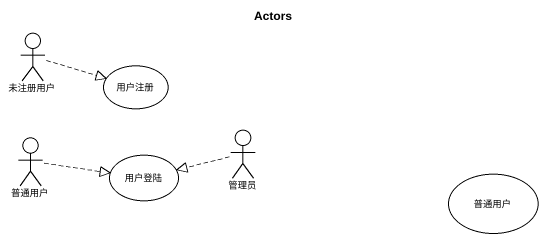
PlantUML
@startuml
title Actors
actor 未注册用户
usecase 用户注册
actor 普通用户
actor 管理员
usecase 用户登陆
usecase "普通用户" as 普通用户_2
未注册用户 .right.|> 用户注册
普通用户 .right.|> 用户登陆
管理员 .left.|> 用户登陆
@enduml
